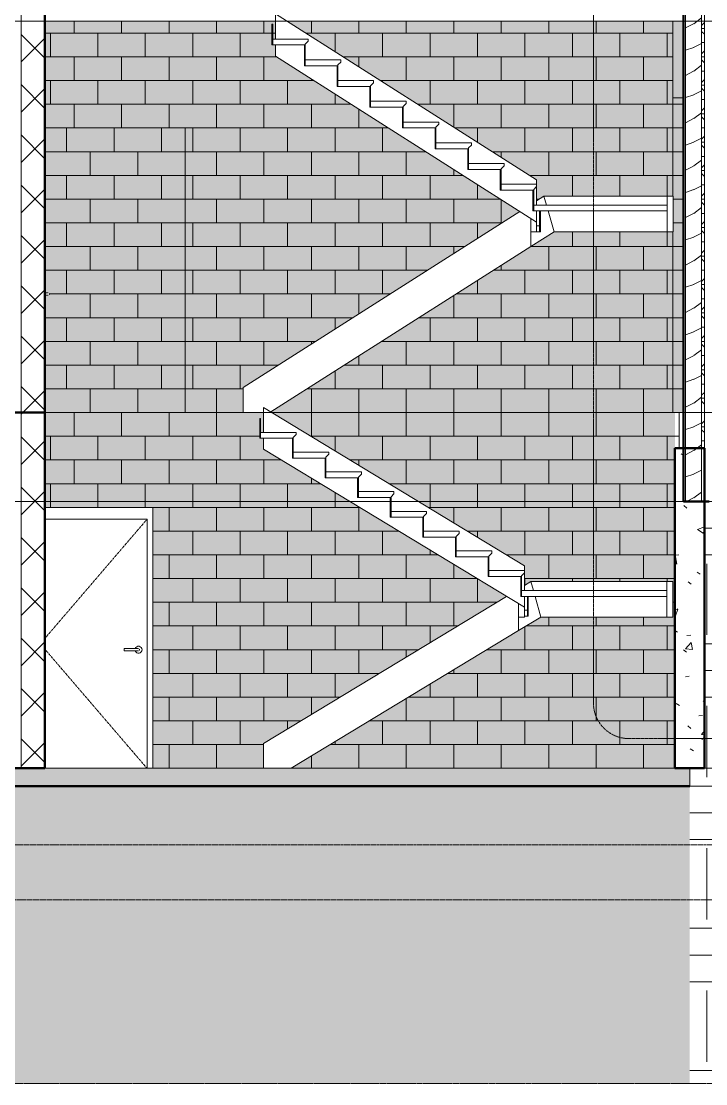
# Model space of a CAD drawing. Header units: inches. Extents: x 9584 to 15274, y -226 to 527.
# Drawn here: x 11856.8 to 12087.6, y -226.4 to 132 of the extents above; entities that cross this region are included whole.
import ezdxf

# ---------------------------------------------------------------- set-up
doc = ezdxf.new("R2010")
doc.units = ezdxf.units.IN
doc.header["$MEASUREMENT"] = 0
for name, pattern in [('Aligning Line 1_8_', [0.25, 0.125, -0.125]), ('Dash 1_16_', [0.125, 0.0625, -0.0625]), ('Dash Dot 3_16_', [0.3125, 0.1875, -0.0625, 0, -0.0625]), ('Grid Line 1_2_', [0.875, 0.5, -0.125, 0.125, -0.125])]:
    doc.linetypes.add(name, pattern=pattern)
for name, color, linetype, lineweight in [('0-1', 7, 'Continuous', 5), ('0-5', 250, 'Continuous', 13), ('A-ANNO-SYMB-1', 150, 'Dash Dot 3_16_', 9), ('A-DOOR-1', 7, 'Continuous', 9), ('A-DOOR-2', 7, 'Dash 1_16_', 9), ('A-DOOR-FRAM-1', 7, 'Continuous', 9), ('A-FLOR', 192, 'Continuous', 13), ('A-FLOR-LEVL-1', 51, 'Grid Line 1_2_', 9), ('A-WALL', 113, 'Continuous', 13), ('A-WALL-1', 250, 'Continuous', 13), ('A-WALL-2', 10, 'Continuous', 50), ('A-WALL-3', 113, 'Continuous', 50), ('A-WALL-PATT-3', 55, 'Continuous', 9), ('A-WALL-PATT-4', 252, 'Continuous', 9), ('A-WALL-PATT-5', 111, 'Continuous', 9), ('C-BLDG-PADS-1', 253, 'Continuous', 9), ('C-BLDG-PADS-2', 250, 'Continuous', 13), ('C-TOPO', 7, 'Continuous', 9), ('C-TOPO-1', 10, 'Continuous', 50), ('G-ANNO-SYMB', 111, 'Aligning Line 1_8_', 9), ('G-ANNO-SYMB-1', 147, 'Aligning Line 1_8_', 9), ('S-FNDN-1', 32, 'Continuous', 50), ('S-STRS-1', 7, 'Continuous', 9)]:
    doc.layers.add(name, color=color, linetype=linetype, lineweight=lineweight)
doc.layers.add('A-AREA-PATT-1', color=7, linetype='Continuous', lineweight=9, transparency=1)
pattern_1 = [(0, (10995.947, 72), (24, 24), [24, -24]), (0, (10995.947, 81), (24, 24), [24, -24]), (0, (10995.947, 90), (24, 24), [24, -24]), (90, (10998.947, 93), (-24, 24), [24, -24]), (90, (11007.947, 93), (-24, 24), [24, -24]), (90, (11016.947, 93), (-24, 24), [24, -24])]
pattern_2 = [(50, (10995.947, 72), (27.5427, -2.4099), [2.88, -31.68]), (355, (10995.947, 72), (-5.32784, 28.8843), [2.304, -25.344]), (100.451, (10998.243, 71.8), (22.2153, 26.4739), [2.448, -26.924]), (46.184, (10995.947, 79.68), (40.9819, -6.3564), [4.32, -47.52]), (96.636, (10999.363, 79.15), (35.8907, 37.4062), [3.671, -40.386]), (351.184, (10995.947, 79.68), (35.891, 37.4062), [3.456, -38.016]), (21, (10999.787, 77.76), (22.92104, -15.46073), [2.88, -31.68]), (326, (10999.787, 77.76), (9.3435, 27.84574), [2.304, -25.344]), (71.451, (11001.697, 76.472), (32.2648, 12.3844), [2.448, -26.924]), (37.5, (10995.947, 72), (0.466855, 12.78271), [1.267, -23.77, 1.267, -24.461, -25.44]), (37.5, (10995.947, 72), (0.466855, 12.78271), [-50.765, 1.267, -24.173]), (7.5, (10995.947, 72), (10.10159, 15.14509), [1.267, -13.402, 1.267, -23.194, -9.696]), (7.5, (10995.947, 72), (10.10159, 15.14509), [-39.13, 1.267, -8.429]), (327.5, (10987.384, 72), (20.49916, -0.86578), [1.267, -8.333, 1.267, -28.685, -39.744]), (327.5, (10987.384, 72), (20.49916, -0.86578), [-39.552, 1.267, -38.477]), (317.5, (10983.544, 72), (22.39478, 3.8443), [1.267, -11.213, 1.267, -18.624, -28.224]), (317.5, (10983.544, 72), (22.39478, 3.8443), [-32.371, 1.267, -26.957])]
pattern_3 = [(45, (10995.947, 72), (-8.48528, 8.48528), []), (135, (10995.947, 72), (-8.48528, -8.48528), [])]

# ---------------------------------------------------------------- blocks, each defined once
blk = doc.blocks.new('CTR - 2nd Phase_rvt-1-BUILDING SECTION - EAST_WEST - LOOKING NORTH')
at = {"layer": 'A-FLOR-LEVL-1'}
for p, q in [((9583.58, 132), (12532.58, 132)), ((9583.58, 0), (12532.58, 0)), ((9583.58, -30), (12532.58, -30)), ((9583.58, -120), (12532.58, -120))]:
    blk.add_line(p, q, dxfattribs=at)
at = {"layer": 'G-ANNO-SYMB-1'}
for p, q in [((9680.25, -164.42), (12435.88, -164.42)), ((9680.25, -226.36), (12435.88, -226.36))]:
    blk.add_line(p, q, dxfattribs=at)
blk = doc.blocks.new('CTR  - Topography_rvt-1-BUILDING SECTION - EAST_WEST - LOOKING NORTH')
at = {"layer": 'C-BLDG-PADS-1'}
h = blk.add_hatch(dxfattribs=at)
h.set_pattern_fill('FP_2', color=256, style=0, pattern_type=2)
h.set_pattern_definition(pattern_2)
h.paths.add_polyline_path([(12005.32, -126), (12082.19, -126), (12082.19, -120), (9896.19, -120), (9896.19, -126), (11962.26, -126)], flags=0)
at = {"layer": 'C-TOPO'}
h = blk.add_hatch(dxfattribs=at)
h.set_pattern_fill('FP_20', color=256, style=0, pattern_type=2)
h.set_pattern_definition(pattern_1)
h.paths.add_polyline_path([(12082.19, -226.4), (12268.59, -226.4), (12268.59, -30), (12201.53, -30), (12184.02, -18.28), (12142, 0), (12123.72, -0.6), (12088.69, -1.59), (12088.69, -30), (12087.19, -30), (12087.19, -120), (12082.19, -120), (12082.19, -132.23)], flags=0)
h = blk.add_hatch(dxfattribs=at)
h.set_pattern_fill('FP_20', color=256, style=0, pattern_type=2)
h.set_pattern_definition(pattern_1)
h.paths.add_polyline_path([(11402.52, -226.4), (12082.19, -226.4), (12082.19, -126.01), (9896.19, -126.01), (9896.19, -226.4), (11379.35, -226.4)], flags=0)
at = {"layer": 'A-FLOR-LEVL-1'}
for p, q in [((9583.58, 0), (12532.58, 0)), ((9583.58, -120), (12532.58, -120))]:
    blk.add_line(p, q, dxfattribs=at)
at = {"layer": 'C-BLDG-PADS-2'}
for p, q in [((12082.19, -120), (9896.19, -120)), ((12082.19, -126), (12082.19, -120)), ((9896.19, -126), (12082.19, -126))]:
    blk.add_line(p, q, dxfattribs=at)
at = {"layer": 'C-TOPO'}
blk.add_line((12082.19, -126.01), (11379.35, -126.01), dxfattribs=at)
at = {"layer": 'C-TOPO-1'}
blk.add_line((11379.35, -126.01), (12082.19, -126.01), dxfattribs=at)
at = {"layer": 'G-ANNO-SYMB-1'}
blk.add_line((9742.88, 0), (12435.88, 0), dxfattribs=at)
blk = doc.blocks.new('HOLLOW METAL - STAIR DOOR-1764014-BUILDING SECTION - EAST_WEST - LOOKING NORTH')
at = {"layer": 'A-DOOR-1'}
for p, q in [((11899.19, -36), (11864.79, -36)), ((11899.19, -120), (11899.19, -36)), ((11895.65, -79.61), (11891.51, -79.61)), ((11891.51, -80), (11891.51, -79.61)), ((11891.51, -80.39), (11891.51, -80)), ((11891.51, -80.39), (11895.65, -80.39))]:
    blk.add_line(p, q, dxfattribs=at)
at = {"layer": 'A-DOOR-1', "flags": 128}
for points in [[(11896.24, -79.61), (11896.24, -79.61), (11896.23, -79.61), (11896.23, -79.61), (11896.23, -79.61), (11896.22, -79.61), (11896.22, -79.61), (11896.21, -79.61), (11896.21, -79.61), (11896.2, -79.61), (11896.19, -79.61), (11896.18, -79.61), (11896.17, -79.61), (11896.16, -79.61), (11896.15, -79.61), (11896.13, -79.61), (11896.12, -79.61), (11896.1, -79.61), (11896.09, -79.61), (11896.07, -79.61), (11896.06, -79.61), (11896.04, -79.61), (11896.02, -79.61), (11896, -79.61), (11895.98, -79.61), (11895.96, -79.61), (11895.94, -79.61), (11895.92, -79.61), (11895.9, -79.61), (11895.88, -79.61), (11895.86, -79.61), (11895.84, -79.61), (11895.82, -79.61), (11895.79, -79.61), (11895.77, -79.61), (11895.75, -79.61), (11895.72, -79.61), (11895.7, -79.61), (11895.68, -79.61), (11895.65, -79.61), (11895.65, -79.61)], [(11895.65, -80.39), (11895.67, -80.39), (11895.69, -80.39), (11895.72, -80.39), (11895.74, -80.39), (11895.76, -80.39), (11895.79, -80.39), (11895.81, -80.39), (11895.83, -80.39), (11895.85, -80.39), (11895.88, -80.39), (11895.9, -80.39), (11895.92, -80.39), (11895.94, -80.39), (11895.96, -80.39), (11895.98, -80.39), (11896, -80.39), (11896.02, -80.39), (11896.04, -80.39), (11896.05, -80.39), (11896.07, -80.39), (11896.09, -80.39), (11896.1, -80.39), (11896.12, -80.39), (11896.13, -80.39), (11896.14, -80.39), (11896.16, -80.39), (11896.17, -80.39), (11896.18, -80.39), (11896.19, -80.39), (11896.2, -80.39), (11896.2, -80.39), (11896.21, -80.39), (11896.22, -80.39), (11896.22, -80.39), (11896.23, -80.39), (11896.23, -80.39), (11896.23, -80.39), (11896.24, -80.39), (11896.24, -80.39)]]:
    blk.add_lwpolyline(points, dxfattribs=at)
at = {"layer": 'A-DOOR-1'}
for centre, radius, start, end in [((11896.33, -80), 1.18, 0, 160.3657), ((11896.33, -80), 1.18, 199.5633, 0), ((11896.24, -80), 0.394, 75, 90), ((11896.24, -80), 0.394, 270, 285), ((11896.24, -80), 0.394, 0, 30), ((11896.24, -80), 0.394, 330, 0)]:
    blk.add_arc(centre, radius, start, end, dxfattribs=at)
at = {"layer": 'A-DOOR-2'}
for p, q in [((11899.19, -36), (11864.79, -76.13)), ((11864.79, -79.87), (11899.19, -120))]:
    blk.add_line(p, q, dxfattribs=at)
at = {"layer": 'A-DOOR-FRAM-1'}
for p, q in [((11864.79, -36), (11899.19, -36)), ((11899.19, -36), (11899.19, -120))]:
    blk.add_line(p, q, dxfattribs=at)
blk = doc.blocks.new('HOLLOW METAL - STAIR DOOR-1762405-BUILDING SECTION - EAST_WEST - LOOKING NORTH')
at = {"layer": 'A-DOOR-1'}
for p, q in [((11865.29, 172.39), (11864.79, 172.39)), ((11864.79, 171.61), (11865.29, 171.61))]:
    blk.add_line(p, q, dxfattribs=at)
at = {"layer": 'A-DOOR-1', "flags": 128}
for points in [[(11865.88, 172.39), (11865.88, 172.39), (11865.87, 172.39), (11865.87, 172.39), (11865.87, 172.39), (11865.86, 172.39), (11865.86, 172.39), (11865.85, 172.39), (11865.85, 172.39), (11865.84, 172.39), (11865.83, 172.39), (11865.82, 172.39), (11865.81, 172.39), (11865.8, 172.39), (11865.79, 172.39), (11865.77, 172.39), (11865.76, 172.39), (11865.74, 172.39), (11865.73, 172.39), (11865.71, 172.39), (11865.7, 172.39), (11865.68, 172.39), (11865.66, 172.39), (11865.64, 172.39), (11865.62, 172.39), (11865.6, 172.39), (11865.58, 172.39), (11865.56, 172.39), (11865.54, 172.39), (11865.52, 172.39), (11865.5, 172.39), (11865.48, 172.39), (11865.45, 172.39), (11865.43, 172.39), (11865.41, 172.39), (11865.39, 172.39), (11865.36, 172.39), (11865.34, 172.39), (11865.32, 172.39), (11865.29, 172.39), (11865.29, 172.39)], [(11865.29, 171.61), (11865.31, 171.61), (11865.33, 171.61), (11865.36, 171.61), (11865.38, 171.61), (11865.4, 171.61), (11865.43, 171.61), (11865.45, 171.61), (11865.47, 171.61), (11865.49, 171.61), (11865.52, 171.61), (11865.54, 171.61), (11865.56, 171.61), (11865.58, 171.61), (11865.6, 171.61), (11865.62, 171.61), (11865.64, 171.61), (11865.66, 171.61), (11865.67, 171.61), (11865.69, 171.61), (11865.71, 171.61), (11865.73, 171.61), (11865.74, 171.61), (11865.76, 171.61), (11865.77, 171.61), (11865.78, 171.61), (11865.79, 171.61), (11865.81, 171.61), (11865.82, 171.61), (11865.83, 171.61), (11865.84, 171.61), (11865.84, 171.61), (11865.85, 171.61), (11865.86, 171.61), (11865.86, 171.61), (11865.87, 171.61), (11865.87, 171.61), (11865.87, 171.61), (11865.88, 171.61), (11865.88, 171.61)]]:
    blk.add_lwpolyline(points, dxfattribs=at)
at = {"layer": 'A-DOOR-1'}
for start, end in [(90, 97.2275), (0, 30), (262.7725, 270), (330, 0)]:
    blk.add_arc((11865.88, 172), 0.394, start, end, dxfattribs=at)
blk = doc.blocks.new('CTR - 1st Phase - Common Walls_rvt-1-BUILDING SECTION - EAST_WEST - LOOKING NORTH')
at = {"layer": 'A-AREA-PATT-1'}
h = blk.add_hatch(color=256, dxfattribs=at)
h.paths.add_polyline_path([(11864.79, 0), (11931.56, 0), (11931.56, 8.46), (12024.89, 67.85), (11942.56, 120.24), (11942.56, 124), (11941.31, 124), (11941.31, 131), (11941.56, 131), (11941.56, 126), (11942.56, 126), (11942.56, 132), (11864.79, 132), (11864.79, 40.39), (11866.05, 40.35), (11866.17, 40.26), (11866.22, 40.12), (11866.22, 39.8), (11866.05, 39.65), (11865.88, 39.62), (11865.66, 39.61), (11864.79, 39.61), (11864.79, 9.02)], flags=0)
h.paths.add_polyline_path([(12076.46, 0), (12080.06, 0), (12080.06, 132), (11946.44, 132), (12030.56, 78.46), (12030.56, 71.46), (12032.98, 73), (12076.56, 73), (12076.56, 61), (12036.47, 61), (11940.92, 0.2), (11941.24, 0), (12069.9, 0)], flags=0)
h.paths.add_polyline_path([(11865.29, 39.8), (11865.35, 40), (11865.29, 40.1), (11865.29, 39.9)], flags=0)
h = blk.add_hatch(color=256, dxfattribs=at)
h.paths.add_polyline_path([(11950.46, -120), (12077.19, -120), (12077.19, 0), (11941.24, 0), (12026.46, -51.65), (12026.46, -58.32), (12028.64, -57), (12076.46, -57), (12076.46, -69), (12031.99, -69), (11947.84, -120)], flags=0)
h.paths.add_polyline_path([(11901.19, -120), (11938.46, -120), (11938.46, -111.65), (12020.39, -62), (11938.46, -12.35), (11938.46, -8.67), (11937.21, -8.63), (11937.21, -2), (11937.46, -2), (11937.46, -6.67), (11938.46, -6.67), (11938.46, 0), (11864.79, 0), (11864.79, -32), (11901.19, -32), (11901.19, -92.98)], flags=0)
at = {"layer": 'A-WALL-PATT-3'}
h = blk.add_hatch(dxfattribs=at)
h.set_pattern_fill('FP_26', color=256, style=0, pattern_type=2)
h.set_pattern_definition([(0, (11858.602, 0), (0, 8), []), (90, (11858.602, 0), (-8, 8), [8, -8])])
h.paths.add_polyline_path([(11912.03, 0), (11931.56, 0), (11931.56, 8.46), (12024.89, 67.85), (11942.56, 120.24), (11942.56, 124), (11941.31, 124), (11941.31, 131), (11941.56, 131), (11941.56, 126), (11942.56, 126), (11942.56, 132), (11864.79, 132), (11864.79, 96), (11912.03, 96), (11912.03, 9.02)], flags=0)
h.paths.add_polyline_path([(11941.24, 0), (12076.46, 0), (12076.46, 61), (12036.47, 61), (11940.92, 0.2)], flags=0)
h.paths.add_polyline_path([(12030.56, 71.46), (12032.98, 73), (12076.46, 73), (12076.46, 132), (11946.44, 132), (12030.56, 78.46), (12030.56, 73)], flags=0)
h = blk.add_hatch(dxfattribs=at)
h.set_pattern_fill('FP_27', color=256, style=0, pattern_type=2)
h.set_pattern_definition([(0, (12080.064, -120), (0, 8), []), (90, (12080.064, -120), (-8, 8), [8, -8])])
h.paths.add_polyline_path([(11864.79, 0), (11912.03, 0), (11912.03, 96), (11864.79, 96), (11864.79, 40.39), (11866.05, 40.35), (11866.17, 40.26), (11866.22, 40.12), (11866.22, 39.8), (11866.05, 39.65), (11865.88, 39.62), (11865.66, 39.61), (11864.79, 39.61), (11864.79, 9.02)], flags=0)
h.paths.add_polyline_path([(12080.06, 0), (12080.06, 106.12), (12076.46, 106.12), (12076.46, 73), (12076.56, 73), (12076.56, 61), (12076.46, 61), (12076.46, 0), (12078.59, 0)], flags=0)
h.paths.add_polyline_path([(11865.29, 39.8), (11865.35, 40), (11865.29, 40.1), (11865.29, 39.9)], flags=0)
h = blk.add_hatch(dxfattribs=at)
h.set_pattern_fill('FP_22', color=256, style=0, pattern_type=2)
h.set_pattern_definition([(0, (11858.602, -120), (0, 8), []), (90, (11858.602, -120), (-8, 8), [8, -8])])
h.paths.add_polyline_path([(11950.46, -120), (12077.19, -120), (12077.19, -12), (12078.59, -12), (12078.59, 0), (11941.24, 0), (12026.46, -51.65), (12026.46, -58.32), (12028.64, -57), (12076.46, -57), (12076.46, -69), (12031.99, -69), (11947.84, -120)], flags=0)
h.paths.add_polyline_path([(11901.19, -120), (11938.46, -120), (11938.46, -111.65), (12020.39, -62), (11938.46, -12.35), (11938.46, -8.67), (11937.21, -8.63), (11937.21, -2), (11937.46, -2), (11937.46, -6.67), (11938.46, -6.67), (11938.46, 0), (11864.79, 0), (11864.79, -32), (11901.19, -32), (11901.19, -92.98)], flags=0)
at = {"layer": 'A-WALL-PATT-4'}
h = blk.add_hatch(dxfattribs=at)
h.set_pattern_fill('FP_25', color=256, style=0, pattern_type=2)
h.set_pattern_definition(pattern_3)
h.paths.add_polyline_path([(11864.79, 0), (11864.79, 370), (11856.79, 370), (11856.79, 0)], flags=0)
h = blk.add_hatch(dxfattribs=at)
h.set_pattern_fill('FP_25', color=256, style=0, pattern_type=2)
h.set_pattern_definition(pattern_3)
h.paths.add_polyline_path([(11856.79, -120), (11864.79, -120), (11864.79, 0), (11856.79, 0), (11856.79, -116.25)], flags=0)
at = {"layer": 'A-FLOR-LEVL-1'}
for p, q in [((9583.58, 132), (12532.58, 132)), ((9583.58, 0), (12532.58, 0)), ((9583.58, -30), (12532.58, -30)), ((9583.58, -120), (12532.58, -120))]:
    blk.add_line(p, q, dxfattribs=at)
at = {"layer": 'A-WALL-1'}
for p, q in [((11856.79, 0), (11856.79, 394)), ((12076.46, 73), (12076.46, 132)), ((11864.79, 96), (11912.03, 96)), ((11912.03, 96), (11912.03, 0)), ((12076.46, 0), (12076.46, 61)), ((11856.79, -120), (11856.79, 0)), ((11931.56, 0), (11864.79, 0)), ((12078.59, 0), (11941.24, 0)), ((12078.59, -12), (12078.59, 0)), ((11864.79, -32), (11901.19, -32)), ((11901.19, -32), (11901.19, -120))]:
    blk.add_line(p, q, dxfattribs=at)
at = {"layer": 'A-WALL-2'}
for p, q in [((11864.79, 0), (11864.79, 394)), ((11864.79, 0), (11852.41, 0)), ((11864.79, -120), (11864.79, 0)), ((11852.41, 0), (11864.79, 0)), ((11852.41, -120), (11864.79, -120))]:
    blk.add_line(p, q, dxfattribs=at)
at = {"layer": 'G-ANNO-SYMB-1'}
for p, q in [((9680.25, 0), (12435.88, 0)), ((9680.25, -164.42), (12435.88, -164.42)), ((9706.24, -226.36), (12435.88, -226.36)), ((9706.24, -226.36), (12428.12, -226.36))]:
    blk.add_line(p, q, dxfattribs=at)
at = {"layer": 'S-STRS-1'}
for p, q in [((11942.56, 126), (11942.56, 134.46)), ((11942.56, 134.46), (12030.56, 78.46)), ((11941.56, 131), (11941.31, 131)), ((11941.31, 131), (11941.31, 124)), ((11941.56, 124), (11941.56, 131)), ((11953.56, 126), (11941.56, 126)), ((11941.56, 126), (11941.56, 124)), ((11953.56, 125.25), (11953.56, 126)), ((11941.31, 124), (11941.56, 124)), ((11941.56, 124), (11952.56, 124)), ((11942.56, 120.24), (11942.56, 124)), ((11952.56, 124), (11952.31, 124)), ((11952.31, 124), (11952.31, 117)), ((11952.56, 124.25), (11953.56, 125.25)), ((11952.56, 124), (11952.56, 124.25)), ((11952.56, 117), (11952.56, 124)), ((11942.56, 120.24), (12030.56, 64.24)), ((11964.56, 119), (11952.56, 119)), ((11952.56, 119), (11952.56, 117)), ((11964.56, 118.25), (11964.56, 119)), ((11952.31, 117), (11952.56, 117)), ((11952.56, 117), (11963.56, 117)), ((11963.56, 117), (11963.31, 117)), ((11963.31, 117), (11963.31, 110)), ((11963.56, 117.25), (11964.56, 118.25)), ((11963.56, 117), (11963.56, 117.25)), ((11963.56, 110), (11963.56, 117)), ((11975.56, 112), (11963.56, 112)), ((11963.56, 112), (11963.56, 110)), ((11974.56, 110.25), (11975.56, 111.25)), ((11975.56, 111.25), (11975.56, 112)), ((11963.31, 110), (11963.56, 110)), ((11963.56, 110), (11974.56, 110)), ((11974.56, 110), (11974.31, 110)), ((11974.31, 110), (11974.31, 103)), ((11974.56, 110), (11974.56, 110.25)), ((11974.56, 103), (11974.56, 110)), ((11986.56, 105), (11974.56, 105)), ((11974.56, 105), (11974.56, 103)), ((11985.56, 103.25), (11986.56, 104.25)), ((11986.56, 104.25), (11986.56, 105)), ((11974.31, 103), (11974.56, 103)), ((11974.56, 103), (11985.56, 103)), ((11985.56, 103), (11985.31, 103)), ((11985.31, 103), (11985.31, 96)), ((11985.56, 103), (11985.56, 103.25)), ((11985.56, 96), (11985.56, 103)), ((11997.56, 98), (11985.56, 98)), ((11985.56, 98), (11985.56, 96)), ((11996.56, 96.25), (11997.56, 97.25)), ((11997.56, 97.25), (11997.56, 98)), ((11985.31, 96), (11985.56, 96)), ((11985.56, 96), (11996.56, 96)), ((11996.56, 96), (11996.31, 96)), ((11996.31, 96), (11996.31, 89)), ((11996.56, 96), (11996.56, 96.25)), ((11996.56, 89), (11996.56, 96)), ((12008.56, 91), (11996.56, 91)), ((11996.56, 91), (11996.56, 89)), ((12007.56, 89.25), (12008.56, 90.25)), ((12008.56, 90.25), (12008.56, 91)), ((11996.31, 89), (11996.56, 89)), ((11996.56, 89), (12007.56, 89)), ((12007.56, 89), (12007.31, 89)), ((12007.31, 89), (12007.31, 82)), ((12007.56, 89), (12007.56, 89.25)), ((12007.56, 82), (12007.56, 89)), ((12019.56, 84), (12007.56, 84)), ((12007.56, 84), (12007.56, 82)), ((12018.56, 82.25), (12019.56, 83.25)), ((12019.56, 83.25), (12019.56, 84)), ((12007.31, 82), (12007.56, 82)), ((12007.56, 82), (12018.56, 82)), ((12018.56, 82), (12018.31, 82)), ((12018.31, 82), (12018.31, 75)), ((12018.56, 82), (12018.56, 82.25)), ((12018.56, 75), (12018.56, 82)), ((12030.56, 77), (12018.56, 77)), ((12018.56, 77), (12018.56, 75)), ((12029.56, 75.25), (12030.56, 76.25)), ((12030.56, 77), (12030.56, 78.46)), ((12030.56, 76.25), (12030.56, 77)), ((12030.56, 70), (12030.56, 76.25)), ((12018.31, 75), (12018.56, 75)), ((12018.56, 75), (12029.56, 75)), ((12029.56, 75), (12029.31, 75)), ((12029.31, 75), (12029.31, 68)), ((12029.56, 75), (12029.56, 75.25)), ((12029.56, 68), (12029.56, 75)), ((12030.56, 71.46), (12032.98, 73)), ((12032.98, 73), (12074.56, 73)), ((12032.98, 73), (12033.85, 70)), ((12033.85, 70), (12032.98, 73)), ((12076.56, 73), (12074.56, 73)), ((12074.56, 73), (12074.56, 61)), ((12076.56, 61), (12076.56, 73)), ((12074.56, 70), (12029.56, 70)), ((12029.56, 70), (12029.56, 68)), ((12074.56, 68), (12074.56, 70)), ((11931.56, 8.46), (12024.89, 67.85)), ((12028.56, 61), (12028.56, 65.51)), ((12028.56, 55.97), (12028.56, 65.51)), ((12029.31, 68), (12029.56, 68)), ((12029.56, 68), (12074.56, 68)), ((12030.56, 64.24), (12030.56, 68)), ((12031.56, 68), (12031.56, 61)), ((12031.81, 61), (12031.81, 68)), ((12034.43, 68), (12036.47, 61)), ((12036.47, 61), (12034.43, 68)), ((12030.56, 61), (12028.56, 61)), ((12028.56, 55.97), (12036.47, 61)), ((12030.56, 64.24), (12030.56, 61)), ((12030.56, 63), (12031.56, 63)), ((12031.56, 61), (12030.56, 61)), ((12031.56, 61), (12031.56, 63)), ((12031.56, 61), (12031.81, 61)), ((12036.47, 61), (12074.56, 61)), ((12074.56, 61), (12076.56, 61)), ((11940.92, 0.2), (12028.56, 55.97)), ((11931.56, 0), (11931.56, 8.46)), ((11938.46, -6.67), (11938.46, 1.68)), ((11938.46, 1.68), (12026.46, -51.65)), ((11938.46, 0), (11931.56, 0)), ((11937.46, -2), (11937.21, -2)), ((11937.21, -2), (11937.21, -8.67)), ((11937.46, -8.67), (11937.46, -2)), ((11949.46, -6.67), (11937.46, -6.67)), ((11937.46, -6.67), (11937.46, -8.67)), ((11949.46, -7.42), (11949.46, -6.67)), ((11937.21, -8.67), (11937.46, -8.67)), ((11937.46, -8.67), (11948.46, -8.67)), ((11938.46, -12.35), (11938.46, -8.67)), ((11948.46, -8.67), (11948.21, -8.67)), ((11948.21, -8.67), (11948.21, -15.33)), ((11948.46, -8.42), (11949.46, -7.42)), ((11948.46, -8.67), (11948.46, -8.42)), ((11948.46, -15.33), (11948.46, -8.67)), ((11938.46, -12.35), (12026.46, -65.68)), ((11960.46, -13.33), (11948.46, -13.33)), ((11948.46, -13.33), (11948.46, -15.33)), ((11959.46, -15.08), (11960.46, -14.08)), ((11960.46, -14.08), (11960.46, -13.33)), ((11948.21, -15.33), (11948.46, -15.33)), ((11948.46, -15.33), (11959.46, -15.33)), ((11959.46, -15.33), (11959.21, -15.33)), ((11959.21, -15.33), (11959.21, -22)), ((11959.46, -15.33), (11959.46, -15.08)), ((11959.46, -22), (11959.46, -15.33)), ((11971.46, -20), (11959.46, -20)), ((11959.46, -20), (11959.46, -22)), ((11970.46, -21.75), (11971.46, -20.75)), ((11971.46, -20.75), (11971.46, -20)), ((11959.21, -22), (11959.46, -22)), ((11959.46, -22), (11970.46, -22)), ((11970.46, -22), (11970.21, -22)), ((11970.21, -22), (11970.21, -28.67)), ((11970.46, -22), (11970.46, -21.75)), ((11970.46, -28.67), (11970.46, -22)), ((11970.21, -28.67), (11970.46, -28.67)), ((11982.46, -26.67), (11970.46, -26.67)), ((11970.46, -26.67), (11970.46, -28.67)), ((11970.46, -28.67), (11981.46, -28.67)), ((11981.46, -28.67), (11981.21, -28.67)), ((11981.21, -28.67), (11981.21, -35.33)), ((11981.46, -28.42), (11982.46, -27.42)), ((11981.46, -28.67), (11981.46, -28.42)), ((11981.46, -35.33), (11981.46, -28.67)), ((11982.46, -27.42), (11982.46, -26.67)), ((11981.21, -35.33), (11981.46, -35.33)), ((11993.46, -33.33), (11981.46, -33.33)), ((11981.46, -33.33), (11981.46, -35.33)), ((11981.46, -35.33), (11992.46, -35.33)), ((11992.46, -35.33), (11992.21, -35.33)), ((11992.21, -35.33), (11992.21, -42)), ((11992.46, -35.08), (11993.46, -34.08)), ((11992.46, -35.33), (11992.46, -35.08)), ((11992.46, -42), (11992.46, -35.33)), ((11993.46, -34.08), (11993.46, -33.33)), ((11992.21, -42), (11992.46, -42)), ((12004.46, -40), (11992.46, -40)), ((11992.46, -40), (11992.46, -42)), ((11992.46, -42), (12003.46, -42)), ((12003.46, -42), (12003.21, -42)), ((12003.21, -42), (12003.21, -48.67)), ((12003.46, -41.75), (12004.46, -40.75)), ((12003.46, -42), (12003.46, -41.75)), ((12003.46, -48.67), (12003.46, -42)), ((12004.46, -40.75), (12004.46, -40)), ((12003.21, -48.67), (12003.46, -48.67)), ((12015.46, -46.67), (12003.46, -46.67)), ((12003.46, -46.67), (12003.46, -48.67)), ((12003.46, -48.67), (12014.46, -48.67)), ((12014.46, -48.67), (12014.21, -48.67)), ((12014.21, -48.67), (12014.21, -55.33)), ((12014.46, -48.42), (12015.46, -47.42)), ((12014.46, -48.67), (12014.46, -48.42)), ((12014.46, -55.33), (12014.46, -48.67)), ((12015.46, -47.42), (12015.46, -46.67)), ((12026.46, -53.33), (12014.46, -53.33)), ((12014.46, -53.33), (12014.46, -55.33)), ((12026.46, -53.33), (12026.46, -51.65)), ((12026.46, -54.08), (12026.46, -53.33)), ((12014.21, -55.33), (12014.46, -55.33)), ((12014.46, -55.33), (12025.46, -55.33)), ((12025.46, -55.33), (12025.21, -55.33)), ((12025.21, -55.33), (12025.21, -62)), ((12025.46, -55.08), (12026.46, -54.08)), ((12025.46, -55.33), (12025.46, -55.08)), ((12025.46, -62), (12025.46, -55.33)), ((12026.46, -60), (12026.46, -54.08)), ((12026.46, -58.32), (12028.64, -57)), ((12028.64, -57), (12074.46, -57)), ((12028.64, -57), (12029.47, -60)), ((12029.47, -60), (12028.64, -57)), ((12076.46, -57), (12074.46, -57)), ((12074.46, -57), (12074.46, -69)), ((12076.46, -69), (12076.46, -57)), ((12074.46, -60), (12025.46, -60)), ((12025.46, -60), (12025.46, -62)), ((12074.46, -62), (12074.46, -60)), ((11938.46, -111.65), (12020.39, -62)), ((12024.46, -69), (12024.46, -64.47)), ((12025.21, -62), (12025.46, -62)), ((12025.46, -62), (12074.46, -62)), ((12026.46, -65.68), (12026.46, -62)), ((12027.46, -62), (12027.46, -68.67)), ((12027.71, -68.67), (12027.71, -62)), ((12030.03, -62), (12031.99, -69)), ((12031.99, -69), (12030.03, -62)), ((12026.46, -65.68), (12026.46, -69)), ((12026.46, -66.67), (12027.46, -66.67)), ((12027.46, -68.67), (12027.46, -66.67)), ((12026.46, -69), (12024.46, -69)), ((12024.46, -73.56), (12031.99, -69)), ((12024.46, -73.56), (12024.46, -69)), ((12027.46, -68.67), (12026.46, -68.67)), ((12027.46, -68.67), (12027.71, -68.67)), ((12031.99, -69), (12074.46, -69)), ((12074.46, -69), (12076.46, -69)), ((11947.84, -120), (12024.46, -73.56)), ((11938.46, -120), (11938.46, -111.65))]:
    blk.add_line(p, q, dxfattribs=at)
at = {"layer": '0-5'}
for name, p in [('HOLLOW METAL - STAIR DOOR-1762405-BUILDING SECTION - EAST_WEST - LOOKING NORTH', (0, -132)), ('HOLLOW METAL - STAIR DOOR-1764014-BUILDING SECTION - EAST_WEST - LOOKING NORTH', (0, 0))]:
    blk.add_blockref(name, p, dxfattribs=at)

msp = doc.modelspace()

# ---------------------------------------------------------------- hatches: boundary and pattern name
at = {"layer": 'A-WALL-PATT-5'}
h = msp.add_hatch(dxfattribs=at)
h.set_pattern_fill('FP_1', color=256, style=0, pattern_type=2)
h.set_pattern_definition([(0, (10995.947, 72), (30.72, 7.68), [1.267, -21.773, 1.267, -21.773, -122.88]), (0, (10995.947, 72), (30.72, 7.68), [-46.08, 1.267, -44.813, 1.267, -21.773, -53.76]), (0, (10995.947, 72), (30.72, 7.68), [-115.2, 1.267, -14.093, 1.267, -37.133]), (120, (11007.467, 75.84), (-22.011075, 22.7643), [1.267, -21.773, 1.267, -21.773, -122.88]), (120, (11007.467, 75.84), (-22.011075, 22.7643), [-46.08, 1.267, -44.813, 1.267, -21.773, -53.76]), (120, (11007.467, 75.84), (-22.011075, 22.7643), [-115.2, 1.267, -14.093, 1.267, -37.133]), (240, (11011.307, 91.2), (-8.708925, -30.4443), [1.267, -21.773, 1.267, -21.773, -122.88]), (240, (11011.307, 91.2), (-8.708925, -30.4443), [-46.08, 1.267, -44.813, 1.267, -21.773, -53.76]), (240, (11011.307, 91.2), (-8.708925, -30.4443), [-115.2, 1.267, -14.093, 1.267, -37.133])])
h.paths.add_polyline_path([(12080.6657, -12), (12080.6894, -12), (12080.6894, 370), (12080.0644, 370), (12080.0644, -12)], flags=0)
h = msp.add_hatch(dxfattribs=at)
h.set_pattern_fill('FP_3', color=256, style=0, pattern_type=2)
h.set_pattern_definition([(216.87, (11002.345, 87.994), (47.980943, 31.987086), [7.997, -71.971]), (206.565, (11011.941, 83.196), (-15.993714, -15.994133), [17.881, -17.881]), (198.435, (11011.941, 75.199), (-31.98674, -15.99388), [10.115, -40.461])])
h.paths.add_polyline_path([(12082.1894, -30), (12086.1894, -30), (12086.1894, 370), (12080.6894, 370), (12080.6894, -30)], flags=0)
h = msp.add_hatch(dxfattribs=at)
h.set_pattern_fill('FP_4', color=256, style=0, pattern_type=2)
h.set_pattern_definition([(0, (10995.947, 72), (0, 4.798), []), (315, (10995.947, 72), (4.798427, 0), [6.786, -6.786]), (45, (10995.947, 72), (4.798427, 0), [6.786, -6.786])])
h.paths.add_polyline_path([(12087.1894, -12), (12087.1894, 370), (12086.1894, 370), (12086.1894, -12)], flags=0)
h = msp.add_hatch(dxfattribs=at)
h.set_pattern_fill('FP_2', color=256, style=0, pattern_type=2)
h.set_pattern_definition(pattern_2)
h.paths.add_polyline_path([(12082.1894, -120), (12087.1894, -120), (12087.1894, -12), (12086.1894, -12), (12086.1894, -30), (12080.6894, -30), (12080.6657, -12), (12077.1894, -12), (12077.1894, -120), (12079.01, -120)], flags=0)

# ---------------------------------------------------------------- linework, layer by layer
at = {"layer": 'A-ANNO-SYMB-1'}
for p, q in [((12049.7062, 441.5803), (12049.7062, -97.9828)), ((12061.7062, -109.9828), (12221.4168, -109.9828))]:
    msp.add_line(p, q, dxfattribs=at)
msp.add_arc((12061.7062, -97.9828), 12, 180, 270, dxfattribs=at)
at = {"layer": 'A-FLOR'}
for p, q in [((12080.0644, 106.125), (12076.4644, 106.125)), ((12078.5894, 0), (12080.0644, 0))]:
    msp.add_line(p, q, dxfattribs=at)
at = {"layer": 'A-FLOR-LEVL-1'}
for p, q in [((9610.2403, 132), (12532.5752, 132)), ((9610.2403, 0), (12532.5752, 0)), ((9610.2403, -30), (12532.5752, -30)), ((9610.2403, -120), (12532.5752, -120))]:
    msp.add_line(p, q, dxfattribs=at)
at = {"layer": 'A-WALL'}
for p, q in [((12080.6894, -30), (12080.6894, 394)), ((12086.1894, -30), (12086.1894, 394)), ((12087.1894, -12), (12087.1894, 394))]:
    msp.add_line(p, q, dxfattribs=at)
at = {"layer": 'A-WALL-3'}
for p, q in [((12080.0644, 394), (12080.0644, -30)), ((12080.0644, -30), (12088.6894, -30))]:
    msp.add_line(p, q, dxfattribs=at)
at = {"layer": 'G-ANNO-SYMB'}
for p, q in [((9680.2519, 0), (12435.8839, 0)), ((9706.2403, -145.8387), (12435.8839, -145.8387)), ((9706.2403, -145.8387), (12435.8839, -145.8387)), ((9680.2519, -164.4174), (12435.8839, -164.4174))]:
    msp.add_line(p, q, dxfattribs=at)
at = {"layer": 'S-FNDN-1'}
for p, q in [((12087.1894, -12), (12077.1894, -12)), ((12077.1894, -12), (12077.1894, -120)), ((12087.1894, -120), (12087.1894, -12)), ((12077.1894, -120), (12087.1894, -120))]:
    msp.add_line(p, q, dxfattribs=at)

# ---------------------------------------------------------------- block references
at = {"layer": '0-1'}
for name in ['CTR - 2nd Phase_rvt-1-BUILDING SECTION - EAST_WEST - LOOKING NORTH', 'CTR - 1st Phase - Common Walls_rvt-1-BUILDING SECTION - EAST_WEST - LOOKING NORTH', 'CTR  - Topography_rvt-1-BUILDING SECTION - EAST_WEST - LOOKING NORTH']:
    msp.add_blockref(name, (0, 0), dxfattribs=at)

doc.saveas('drawing.dxf')
